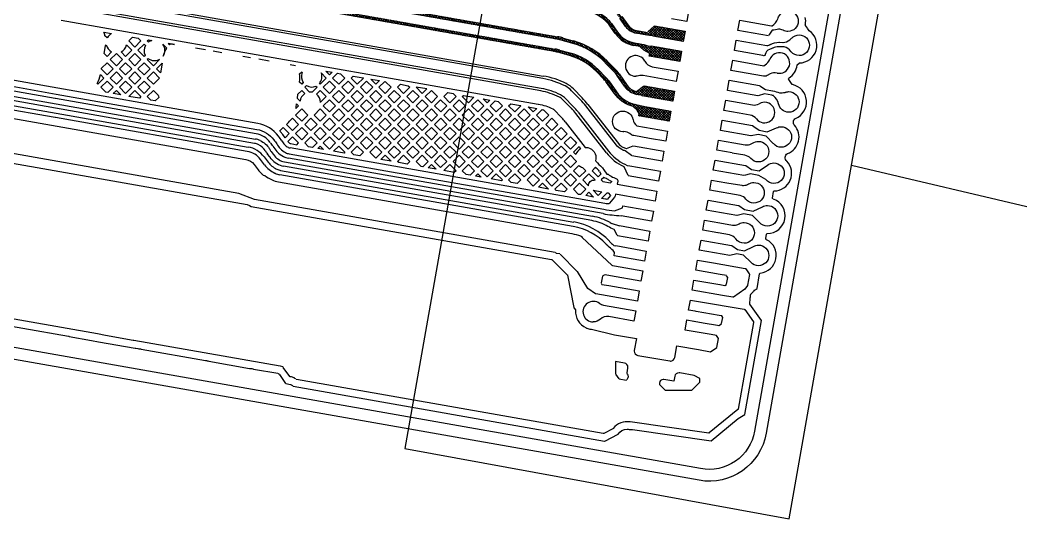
# Model space of a CAD drawing. Header units: millimetres. Extents: x 3193 to 3447, y -44 to 135.
# Drawn here: x 3348.16 to 3365.42, y 48.16 to 56.77 of the extents above; entities that cross this region are included whole.
import ezdxf

# ---------------------------------------------------------------- set-up
doc = ezdxf.new("R2010")
doc.units = ezdxf.units.MM
doc.header["$LTSCALE"] = 23.1
for name, color, linetype in [('gbr-dxf_layer0', 7, 'CONTINUOUS'), ('gbr-outline-dxf_layer1', 2, 'CONTINUOUS'), ('備註', 1, 'CONTINUOUS')]:
    doc.layers.add(name, color=color, linetype=linetype)
pattern_1 = [(135, (7962.365513, 498.26547), (0.0224506403, 0.0224506403), []), (45, (7962.365513, 498.26547), (0.0224506403, -0.0224506403), [])]

msp = doc.modelspace()

# ---------------------------------------------------------------- hatches: boundary and pattern name
at = {"layer": '備註', "linetype": 'Continuous'}
h = msp.add_hatch(dxfattribs=at)
h.set_pattern_fill('ANSI37', color=5, scale=0.01, angle=180, style=0)
h.set_pattern_definition(pattern_1)
h.paths.add_polyline_path([(3282.445, 62.289), (3282.445, 62.111), (3282.978, 62.111), (3282.978, 62.151), (3282.993, 62.16, 0.118436), (3283.002, 62.168), (3283.076, 62.245), (3283.272, 62.245, 0.168678), (3283.578, 62.351, -0.032288), (3283.638, 62.393, -0.075294), (3284.352, 62.685, -0.059653), (3284.552, 62.709), (3306.801, 62.709, -0.141633), (3311.588, 61.325), (3312.09, 61.008, 0.112619), (3322.21, 57.44), (3322.21, 57.44), (3322.802, 57.372), (3330.941, 57.372, 0.097428), (3335.654, 58.299), (3335.789, 58.346, -0.008482), (3335.831, 58.357, 0.045764), (3335.834, 58.359), (3337.49, 58.862, -0.117961), (3344.542, 59.289), (3357.926, 56.929, -0.053276), (3358.004, 56.907, -0.092314), (3358.278, 56.731, -0.051872), (3358.325, 56.677), (3358.427, 56.531, 0.198369), (3358.745, 56.328), (3358.854, 56.308, 0.195787), (3358.858, 56.3), (3358.92, 56.247), (3359.019, 56.187), (3359.011, 56.145), (3359.537, 56.052), (3359.568, 56.227), (3359.042, 56.32), (3359.042, 56.316), (3358.984, 56.318), (3358.911, 56.344), (3358.753, 56.372, -0.198537), (3358.464, 56.557), (3358.362, 56.703, 0.051995), (3358.309, 56.764, 0.092307), (3358.021, 56.948, 0.053108), (3357.934, 56.973), (3344.55, 59.333, 0.117961), (3337.477, 58.905), (3335.726, 58.374, 0.026897), (3335.645, 58.344), (3335.637, 58.341, -0.097433), (3330.941, 57.417), (3322.803, 57.417), (3322.216, 57.485, -0.112619), (3312.114, 61.047), (3311.612, 61.363, 0.141633), (3306.801, 62.754), (3284.552, 62.754, 0.059652), (3284.341, 62.729, 0.075314), (3283.614, 62.431, 0.032369), (3283.55, 62.386, -0.168476), (3283.272, 62.29), (3283.074, 62.29), (3283.044, 62.304, 0.095372), (3283.039, 62.305, 0.091209), (3283.03, 62.305, 0.128158), (3283.023, 62.304), (3282.979, 62.289), (3282.977, 62.289)])
h.paths.add_polyline_path([(3282.445, 62.461), (3282.445, 62.639), (3282.978, 62.639), (3282.978, 62.629), (3283.129, 62.509, -0.10638), (3283.132, 62.505), (3283.271, 62.505, 0.167597), (3283.416, 62.555, -0.03254), (3283.503, 62.616, -0.07534), (3284.29, 62.938, -0.059449), (3284.551, 62.969, 0), (3284.551, 62.969), (3306.801, 62.969, -0.14163), (3311.727, 61.545), (3312.229, 61.229, 0.11262), (3322.24, 57.699), (3322.815, 57.632), (3330.941, 57.632, 0.097486), (3335.557, 58.541), (3335.565, 58.544, -0.02557), (3335.663, 58.58), (3337.414, 59.111, -0.117962), (3344.588, 59.545), (3357.971, 57.186, -0.053228), (3358.102, 57.148, -0.092222), (3358.457, 56.921, -0.051821), (3358.538, 56.826), (3358.64, 56.68, 0.198471), (3358.791, 56.584), (3358.983, 56.55, -0.268286), (3358.987, 56.562), (3359.097, 56.658, 0), (3359.097, 56.658, -0.11537), (3359.102, 56.66), (3359.103, 56.665), (3359.628, 56.572), (3359.598, 56.397), (3359.072, 56.49), (3359.073, 56.495, -0.065734), (3359.07, 56.497), (3359.065, 56.5), (3359.021, 56.498), (3358.783, 56.54, -0.198477), (3358.603, 56.654), (3358.501, 56.801, 0.051773), (3358.426, 56.888, 0.092239), (3358.085, 57.106, 0.053275), (3357.963, 57.141), (3344.58, 59.501, 0.117962), (3337.427, 59.068), (3335.676, 58.537, 0.025728), (3335.582, 58.502, -0.09765), (3330.941, 57.587), (3322.814, 57.587), (3322.235, 57.654, -0.11262), (3312.205, 61.191), (3311.703, 61.507, 0.14163), (3306.801, 62.924), (3284.551, 62.924, 0.059405), (3284.301, 62.895, 0.075335), (3283.527, 62.578, 0.032531), (3283.444, 62.52, -0.167981), (3283.271, 62.46), (3283.082, 62.46), (3283.076, 62.457, -0.335125), (3283.06, 62.453), (3282.978, 62.462), (3282.978, 62.461)])
h = msp.add_hatch(dxfattribs=at)
h.set_pattern_fill('ANSI37', color=6, scale=0.01, angle=180, style=0)
h.set_pattern_definition(pattern_1)
h.paths.add_polyline_path([(3282.445, 61.061), (3282.445, 61.239), (3282.977, 61.239), (3282.989, 61.244), (3283.088, 61.244, 0), (3283.088, 61.244, -0.207116), (3283.097, 61.24), (3283.12, 61.24, 0.026582), (3283.173, 61.243, 0.170903), (3283.357, 61.331), (3283.739, 61.712, -0.19891), (3284.618, 62.076), (3306.472, 62.076, -0.141631), (3311.199, 60.71, 0.113022), (3322.759, 56.644), (3330.95, 56.644, 0.09309), (3335.854, 57.565), (3336.254, 57.721, -0.021827), (3336.327, 57.746), (3338.489, 58.377, -0.071107), (3341.653, 58.829), (3341.846, 58.829, -0.043463), (3343.864, 58.651), (3357.39, 56.265, -0.024944), (3357.466, 56.248), (3357.647, 56.197, -0.131203), (3358.131, 55.91), (3358.262, 55.776, -0.041027), (3358.313, 55.714), (3358.443, 55.527, 0.186129), (3358.759, 55.315), (3358.782, 55.306), (3358.935, 55.273), (3359.385, 55.193), (3359.354, 55.018), (3358.829, 55.111), (3358.837, 55.153), (3358.804, 55.21), (3358.802, 55.212), (3358.731, 55.275, -0.177797), (3358.407, 55.501), (3358.276, 55.689, 0.041028), (3358.23, 55.744), (3358.099, 55.878, 0.131201), (3357.635, 56.153), (3357.454, 56.204, 0.024945), (3357.383, 56.22), (3343.856, 58.607, 0.043463), (3341.846, 58.784), (3341.668, 58.784, 0.07144), (3338.502, 58.333), (3336.34, 57.703), (3335.87, 57.523, -0.09309), (3330.95, 56.599), (3322.757, 56.599, -0.113057), (3311.176, 60.672, 0.141637), (3306.472, 62.031), (3284.618, 62.031, 0.198909), (3283.771, 61.681), (3283.389, 61.299, -0.170702), (3283.179, 61.198), (3283.076, 61.195), (3282.978, 61.103), (3282.978, 61.103), (3282.978, 61.061)])
h.paths.add_polyline_path([(3282.445, 61.411), (3282.445, 61.589), (3282.978, 61.589), (3282.978, 61.577, -0.221912), (3282.988, 61.573), (3283.091, 61.455), (3283.119, 61.455, 0.026198), (3283.15, 61.457, 0.171754), (3283.205, 61.483), (3283.586, 61.865, -0.19888), (3284.617, 62.292), (3306.472, 62.292, -0.141642), (3311.314, 60.892, 0.11291), (3322.771, 56.86), (3330.949, 56.86, 0.093101), (3335.776, 57.766), (3336.176, 57.922, -0.021815), (3336.267, 57.953), (3338.429, 58.584, -0.071088), (3341.652, 59.044), (3341.846, 59.044, -0.043464), (3343.901, 58.863), (3357.429, 56.477, -0.024457), (3357.525, 56.455), (3357.705, 56.404, -0.131241), (3358.285, 56.061), (3358.416, 55.926, -0.040968), (3358.489, 55.838), (3358.62, 55.651, 0.176416), (3358.792, 55.53), (3358.91, 55.623, -0.216327), (3358.92, 55.625), (3358.921, 55.631), (3359.446, 55.538), (3359.415, 55.363), (3358.89, 55.456), (3358.891, 55.46, -0.132482), (3358.884, 55.461), (3358.856, 55.475, -0.233021), (3358.583, 55.625), (3358.452, 55.812, 0.040967), (3358.384, 55.895), (3358.253, 56.029, 0.131328), (3357.693, 56.361), (3357.512, 56.412, 0.024456), (3357.422, 56.433), (3343.894, 58.819, 0.043464), (3341.846, 58.999), (3341.652, 58.999, 0.071088), (3338.441, 58.541), (3336.279, 57.91, 0.021814), (3336.192, 57.88), (3335.792, 57.724, -0.093101), (3330.949, 56.815), (3322.77, 56.815, -0.112944), (3311.291, 60.854, 0.141648), (3306.472, 62.247), (3284.617, 62.247, 0.198881), (3283.618, 61.833), (3283.237, 61.452, -0.171314), (3283.155, 61.412), (3283.08, 61.41), (3283.074, 61.403, -0.28736), (3283.062, 61.398), (3282.978, 61.413), (3282.978, 61.411)])

# ---------------------------------------------------------------- linework, layer by layer
at = {"layer": 'gbr-dxf_layer0'}
for p, q in [((3343.147, 58.055), (3357.144, 55.588)), ((3357.138, 55.543), (3343.139, 58.011)), ((3357.421, 56.433), (3348.836, 57.947)), ((3348.844, 57.992), (3357.429, 56.477)), ((3357.382, 56.22), (3348.804, 57.734)), ((3348.812, 57.778), (3357.39, 56.265)), ((3357.175, 55.755), (3348.868, 57.22)), ((3348.875, 57.264), (3357.183, 55.8)), ((3358.538, 56.826), (3358.64, 56.68)), ((3352.26, 54.979), (3342.721, 56.661)), ((3348.867, 56.766), (3357.097, 55.315)), ((3358.425, 56.533), (3358.325, 56.677)), ((3358.362, 56.703), (3358.464, 56.557)), ((3358.603, 56.654), (3358.502, 56.8)), ((3358.987, 56.562), (3359.097, 56.658)), ((3342.704, 56.561), (3348.779, 55.489)), ((3349.601, 56.559), (3349.735, 56.535)), ((3358.941, 56.512), (3358.783, 56.54)), ((3358.791, 56.584), (3358.949, 56.556)), ((3359.017, 56.499), (3358.941, 56.512)), ((3358.949, 56.556), (3358.983, 56.55)), ((3359.065, 56.5), (3359.021, 56.498)), ((3361.067, 56.493), (3360.541, 56.586)), ((3342.921, 56.352), (3348.779, 55.319)), ((3350.822, 56.344), (3350.712, 56.363)), ((3350.758, 56.355), (3350.822, 56.343)), ((3357.693, 56.361), (3357.513, 56.412)), ((3357.525, 56.455), (3357.705, 56.404)), ((3358.754, 56.372), (3358.911, 56.344)), ((3361.306, 56.304), (3361.253, 56.306)), ((3361.255, 56.382), (3361.314, 56.38)), ((3348.766, 55.244), (3342.908, 56.277)), ((3342.928, 56.189), (3348.779, 55.158)), ((3351.638, 56.2), (3351.488, 56.226)), ((3357.635, 56.153), (3357.454, 56.204)), ((3357.467, 56.247), (3357.647, 56.197)), ((3361.458, 56.219), (3361.429, 56.249)), ((3348.765, 55.083), (3342.915, 56.114)), ((3350.511, 55.924), (3350.609, 56.022)), ((3350.609, 56.022), (3350.579, 55.856)), ((3352.453, 56.056), (3352.273, 56.088)), ((3352.91, 55.976), (3352.817, 55.992)), ((3358.384, 55.895), (3358.253, 56.029)), ((3358.287, 56.058), (3358.416, 55.926)), ((3350.579, 55.856), (3350.511, 55.924)), ((3353.429, 55.884), (3353.54, 55.864)), ((3358.23, 55.744), (3358.099, 55.878)), ((3358.131, 55.91), (3358.262, 55.776)), ((3358.583, 55.625), (3358.453, 55.812)), ((3358.49, 55.838), (3358.62, 55.651)), ((3354.205, 55.747), (3354.356, 55.721)), ((3355.171, 55.577), (3354.991, 55.609)), ((3358.406, 55.502), (3358.276, 55.688)), ((3358.313, 55.714), (3358.443, 55.527)), ((3348.779, 55.489), (3352.242, 54.879)), ((3349.895, 55.474), (3349.764, 55.497)), ((3357.821, 55.393), (3357.67, 55.546)), ((3357.703, 55.578), (3357.853, 55.424)), ((3352.229, 54.804), (3348.766, 55.414)), ((3348.779, 55.319), (3352.217, 54.713)), ((3352.987, 55.367), (3352.941, 55.413)), ((3356.145, 55.405), (3356.258, 55.385)), ((3356.922, 55.268), (3357.073, 55.241)), ((3357.667, 55.242), (3357.516, 55.396)), ((3357.548, 55.427), (3357.699, 55.273)), ((3358.443, 54.608), (3357.916, 55.283)), ((3357.952, 55.311), (3358.479, 54.636)), ((3352.203, 54.638), (3348.766, 55.244)), ((3352.077, 54.499), (3348.766, 55.083)), ((3348.779, 55.158), (3352.09, 54.574)), ((3358.273, 54.476), (3357.746, 55.151)), ((3357.782, 55.178), (3358.309, 54.503)), ((3358.618, 54.55), (3358.735, 54.595)), ((3352.367, 54.405), (3352.436, 54.313)), ((3352.464, 54.403), (3352.428, 54.451)), ((3352.532, 54.439), (3352.548, 54.421)), ((3352.798, 54.458), (3358.227, 53.5)), ((3358.245, 53.601), (3352.816, 54.558)), ((3353.393, 54.533), (3353.294, 54.551)), ((3360.439, 54.472), (3360.177, 54.518)), ((3360.662, 54.432), (3360.441, 54.471)), ((3352.375, 54.267), (3352.306, 54.359)), ((3352.489, 54.373), (3352.474, 54.391)), ((3358.019, 53.304), (3352.703, 54.242)), ((3358.214, 53.425), (3352.785, 54.383)), ((3354.557, 54.328), (3354.381, 54.359)), ((3358.645, 54.086), (3358.576, 54.234)), ((3357.699, 53.205), (3352.639, 54.097)), ((3352.652, 54.172), (3357.712, 53.28)), ((3355.333, 54.191), (3355.196, 54.216)), ((3356.11, 54.054), (3356.011, 54.072)), ((3357.274, 53.849), (3357.098, 53.88)), ((3358.05, 53.712), (3357.914, 53.736)), ((3358.042, 53.828), (3358.191, 53.802)), ((3360.58, 53.736), (3360.055, 53.828)), ((3358.37, 53.253), (3358.495, 53.216)), ((3360.196, 53.093), (3359.934, 53.139)), ((3358.295, 52.869), (3358.27, 52.895)), ((3358.326, 52.947), (3358.35, 52.921)), ((3357.77, 52.429), (3357.472, 52.727)), ((3358.202, 52.349), (3358.184, 52.231)), ((3358.248, 52.369), (3358.204, 52.35)), ((3358.343, 52.354), (3358.252, 52.37)), ((3360.366, 52.324), (3360.344, 52.354)), ((3360.345, 52.209), (3360.366, 52.324)), ((3358.184, 52.228), (3358.194, 52.204)), ((3358.195, 52.203), (3358.313, 52.184)), ((3360.232, 52.201), (3360.311, 52.187)), ((3360.315, 52.187), (3360.341, 52.205)), ((3360.276, 52.012), (3359.751, 52.105)), ((3352.645, 50.793), (3350.12, 51.239)), ((3358.43, 50.657), (3358.487, 50.576)), ((3358.627, 50.677), (3358.642, 50.76)), ((3352.866, 50.447), (3358.24, 49.499)), ((3352.915, 50.574), (3352.898, 50.583)), ((3359.185, 50.5), (3359.185, 50.478))]:
    msp.add_line(p, q, dxfattribs=at)
at = {"layer": 'gbr-dxf_layer0', "linetype": 'Continuous'}
for points in [[(3345.408, 64.976), (3348.707, 64.395, -0.189131), (3348.714, 64.39, -0.029555), (3348.734, 64.382, -0.113164), (3348.768, 64.384), (3362.215, 62.013, -0.398711), (3362.846, 61.116, -0.006908), (3362.842, 61.095), (3360.828, 49.671, -0.417529), (3359.896, 49.026), (3347.991, 51.125, -0.013645)], [(3357.389, 52.754), (3352.199, 53.67), (3351.932, 53.774), (3342.754, 55.392, 0.143732), (3339.677, 55.049, -0.100607), (3329.252, 52.93), (3323.751, 52.93, -0.15063), (3308.717, 57.564, 0.128354), (3306.11, 58.521, -0.064739), (3306.104, 58.521, -0.058104), (3306.098, 58.522, 0.023513), (3305.582, 58.546), (3285.433, 58.546), (3284.686, 58.514)], [(3361.231, 56.791, -0.342949), (3361.404, 56.925, -0.414223), (3361.581, 56.747, -0.414223), (3361.404, 56.569, -0.124827), (3361.319, 56.591)], [(3360.635, 56.75), (3361.117, 56.665, 0.008575), (3361.129, 56.666, 0.150322), (3361.23, 56.788)], [(3361.145, 53.679, -0.373328), (3361.137, 53.693), (3361.155, 53.805, -0.364819), (3361.167, 53.816, 0.647761), (3361.385, 54.331, -0.555791), (3361.396, 54.461, 0.528334), (3361.516, 54.952, -0.477183), (3361.534, 55.069, 0.736231), (3361.483, 55.651, -0.191261), (3361.475, 55.656), (3361.417, 55.739, -0.20151), (3361.415, 55.749), (3361.417, 55.76, -0.211009), (3361.423, 55.768, 0.221251), (3361.56, 55.987, -0.181739), (3361.564, 55.995), (3361.594, 56.022, -0.182778), (3361.602, 56.025, 0.727909), (3361.77, 56.582, -0.124304), (3361.748, 56.613), (3361.743, 56.627), (3361.706, 56.673, -0.216341), (3361.703, 56.684), (3361.705, 56.695, 0.093586), (3361.703, 56.808, -0.109995)], [(3348.765, 55.414), (3342.691, 56.486, 0.032961), (3341.861, 56.54, 0.10054), (3339.397, 56.04, -0.10054), (3329.399, 54.009), (3324.033, 53.995)], [(3349.735, 56.535), (3349.727, 56.526, 0.119209), (3349.667, 56.467), (3349.658, 56.458), (3349.622, 56.494, 0.037598), (3349.601, 56.559)], [(3361.316, 56.592, 0.069934), (3361.243, 56.608, -0.062382), (3361.133, 56.589), (3361.073, 56.502)], [(3361.468, 56.455, -0.203507), (3361.596, 56.509, -0.414223), (3361.774, 56.331, -0.414223), (3361.596, 56.153, -0.221793), (3361.46, 56.217)], [(3350.432, 56.412, 0.095355), (3350.37, 56.385), (3350.351, 56.404)], [(3350.614, 56.347, -0.164628), (3350.651, 56.24, -0.142065), (3350.623, 56.144)], [(3350.623, 56.144), (3350.634, 56.156, -0.073755), (3350.689, 56.278), (3350.617, 56.35)], [(3350.712, 56.363), (3350.735, 56.339, -0.008778), (3350.746, 56.351)], [(3359.042, 56.32), (3359.568, 56.227), (3359.537, 56.052), (3359.011, 56.145), (3359.019, 56.187), (3358.92, 56.247), (3358.858, 56.3, -0.195938), (3358.854, 56.308), (3358.746, 56.328)], [(3361.103, 56.346, -0.124552), (3361.246, 56.382, -0.008091), (3361.255, 56.382)], [(3361.318, 56.38, 0.18113), (3361.433, 56.424), (3361.466, 56.453)], [(3361.139, 56.279, -0.050839), (3361.085, 56.257, 0.274415), (3361.01, 56.173), (3361.006, 56.149), (3360.992, 56.151, -0.222564), (3360.971, 56.155), (3360.481, 56.241)], [(3341.848, 56.072, -0.039078), (3342.738, 56.002), (3352.053, 54.361, -0.188818), (3352.194, 54.275), (3352.263, 54.183, 0.040127), (3352.327, 54.111, -0.073342), (3352.332, 54.106, -0.073634), (3352.338, 54.101, 0.006355), (3352.349, 54.091)], [(3350.562, 56.086, -0.131699), (3350.473, 56.062, -0.164614), (3350.365, 56.098), (3350.351, 56.084)], [(3358.936, 56.055, 0.236302), (3359.061, 55.961), (3359.507, 55.883), (3359.476, 55.708), (3358.903, 55.808, 0.111104), (3358.827, 55.804, -0.071044), (3358.777, 55.797)], [(3360.42, 55.897), (3360.451, 56.072), (3360.985, 55.977), (3361.009, 55.99, 0.183234), (3361.089, 56.085)], [(3361.217, 55.851, 0.182129), (3361.094, 55.835), (3361.043, 55.806, -0.17132), (3360.984, 55.797), (3360.42, 55.897)], [(3358.62, 55.651, 0.176409), (3358.792, 55.53), (3358.91, 55.623, -0.216395), (3358.92, 55.625)], [(3360.915, 55.633, -0.092045), (3360.919, 55.632), (3361.018, 55.565), (3361.139, 55.543)], [(3352.941, 55.413), (3352.951, 55.487), (3353.015, 55.551), (3353.07, 55.496, 0.226768), (3352.987, 55.367)], [(3358.802, 55.212), (3358.731, 55.275, -0.177798), (3358.407, 55.501)], [(3358.891, 55.46, -0.132313), (3358.884, 55.461), (3358.856, 55.475, -0.042704), (3358.796, 55.482)], [(3361.14, 55.543, -0.054325), (3361.255, 55.51, 0.088398), (3361.353, 55.518)], [(3361.356, 55.519, -0.089801), (3361.418, 55.53, -0.414223), (3361.596, 55.352, -0.414223), (3361.418, 55.175, -0.363084), (3361.243, 55.321)], [(3330.851, 52.812, 0.08538), (3339.721, 54.888, -0.137068), (3342.567, 55.254), (3352.077, 53.58), (3352.117, 53.564), (3352.141, 53.551)], [(3352.916, 55.24, 0.012033), (3352.921, 55.264), (3352.928, 55.318)], [(3357.098, 55.315, -0.07023), (3357.347, 55.233, -0.087404), (3357.358, 55.226), (3357.501, 55.08)], [(3360.298, 55.207), (3360.329, 55.382), (3360.789, 55.301, 0.177923), (3360.908, 55.322)], [(3358.377, 55.017, -0.414223), (3358.555, 55.195, -0.362189), (3358.73, 55.049)], [(3360.858, 55.061, 0.182994), (3360.752, 55.125), (3360.56, 55.161), (3360.298, 55.207)], [(3357.563, 55.008), (3357.907, 54.569, -0.011038), (3357.914, 54.569, -0.414223), (3358.092, 54.391, -0.072252), (3358.085, 54.341), (3358.091, 54.333)], [(3358.564, 54.839, -0.013127), (3358.555, 54.839, -0.414223), (3358.377, 55.017)], [(3358.799, 54.941), (3359.325, 54.849), (3359.294, 54.674), (3359.014, 54.723), (3358.743, 54.771, -0.035938), (3358.73, 54.774, -0.073537), (3358.707, 54.785), (3358.675, 54.808)], [(3360.794, 54.944, -0.096584), (3360.798, 54.942), (3360.909, 54.863), (3361.046, 54.835), (3361.206, 54.905)], [(3361.208, 54.906, -0.117826), (3361.288, 54.925, -0.414223), (3361.466, 54.748, -0.414223), (3361.288, 54.57, -0.221447), (3361.152, 54.633)], [(3352.242, 54.879, -0.194304), (3352.535, 54.696, -0.041376), (3352.585, 54.628)], [(3358.675, 54.808, 0.153856), (3358.574, 54.84, 0.013891), (3358.565, 54.839)], [(3352.299, 54.687, -0.147573), (3352.455, 54.548, 0.016411), (3352.488, 54.498)], [(3352.776, 54.668, 0.090781), (3352.816, 54.637, 0.071679), (3352.829, 54.633)], [(3358.709, 54.427, -0.12608), (3358.703, 54.43), (3358.598, 54.509, -0.063001), (3358.54, 54.529, -0.05542), (3358.535, 54.531, -0.105312), (3358.443, 54.608)], [(3360.177, 54.518), (3360.207, 54.693), (3360.472, 54.646), (3360.668, 54.612, 0.038547), (3360.694, 54.61, 0.150717), (3360.793, 54.64, -0.154088), (3360.895, 54.672, -0.414223), (3361.073, 54.495, -0.414223), (3360.895, 54.317, -0.215454), (3360.762, 54.377, 0.167292), (3360.662, 54.432)], [(3352.489, 54.496), (3352.524, 54.449, 0.003564), (3352.532, 54.44)], [(3352.548, 54.421, 0.165106), (3352.717, 54.317), (3358.033, 53.379)], [(3358.155, 54.151), (3358.143, 54.168, -0.025495), (3358.083, 54.225), (3358.024, 54.166)], [(3358.091, 54.333, 0.051655), (3358.196, 54.224, -0.06746), (3358.203, 54.216), (3358.216, 54.197, -0.037115), (3358.219, 54.193, 0.014078), (3358.227, 54.181)], [(3360.672, 54.255, -0.091983), (3360.676, 54.253), (3360.775, 54.186), (3360.908, 54.162), (3361.049, 54.261)], [(3361.051, 54.262, -0.168812), (3361.161, 54.3, -0.414223), (3361.339, 54.122, -0.414223), (3361.161, 53.945, -0.233543), (3361.02, 54.014)], [(3352.352, 54.089), (3352.372, 54.086, -0.131216), (3352.378, 54.083, 0.062694), (3352.504, 54.007, 0.063896), (3352.616, 53.972), (3357.677, 53.08, -0.043057), (3357.826, 53.04, -0.090246), (3357.835, 53.037, -0.20712), (3357.843, 53.031), (3357.854, 53.016), (3358.366, 52.536, -0.086227), (3358.372, 52.53)], [(3358.024, 54.166), (3358.13, 54.06), (3358.182, 54.113), (3358.166, 54.136, -0.011302), (3358.157, 54.148)], [(3358.314, 54.005, -0.025168), (3358.271, 54.033), (3358.249, 54.037, -0.169009), (3358.227, 54.05), (3358.184, 54.006)], [(3358.228, 54.18), (3358.278, 54.109), (3358.294, 54.106, -0.116346), (3358.31, 54.099, 0.030778), (3358.354, 54.07)], [(3358.356, 54.069, 0.036187), (3358.444, 54.027, -0.357144), (3358.467, 53.985), (3358.459, 53.935), (3358.878, 53.861), (3359.142, 53.814), (3359.111, 53.639), (3358.586, 53.732)], [(3357.864, 54.006), (3357.965, 53.905, -0.505977), (3358.069, 54.004)], [(3360.606, 53.914, 0.041737), (3360.635, 53.912, 0.136319), (3360.725, 53.937)], [(3360.726, 53.937, -0.135461), (3360.817, 53.962, -0.414223), (3360.995, 53.784, -0.414223), (3360.817, 53.607, -0.230122), (3360.677, 53.674)], [(3358.586, 53.732), (3358.428, 53.76), (3358.422, 53.728, -0.133795), (3358.414, 53.71), (3358.327, 53.606, -0.263355), (3358.292, 53.593, -0.005483), (3358.245, 53.601)], [(3352.143, 53.55), (3357.325, 52.636, -0.159256), (3357.332, 52.633), (3357.594, 52.371, -0.227426), (3357.6, 52.361), (3357.71, 51.804, -0.081307), (3357.712, 51.796)], [(3358.227, 53.5, 0.018413), (3358.409, 53.475), (3358.55, 53.528), (3358.556, 53.562), (3359.082, 53.47), (3359.051, 53.295), (3358.525, 53.387)], [(3360.55, 53.565, -0.092142), (3360.555, 53.563), (3360.654, 53.497), (3360.804, 53.47), (3360.963, 53.544)], [(3360.963, 53.544, -0.126203), (3361.049, 53.566, -0.414223), (3361.227, 53.388, -0.414223), (3361.049, 53.21, -0.215572), (3360.915, 53.271)], [(3361.033, 52.978, -0.43393), (3361.022, 52.994), (3361.035, 53.071, -0.369906), (3361.047, 53.082, 0.84047), (3361.154, 53.675)], [(3358.465, 53.048, -0.201636), (3358.458, 53.055), (3358.403, 53.151, -0.020781), (3358.298, 53.204)], [(3360.227, 53.268), (3360.448, 53.229, 0.040462), (3360.476, 53.227, 0.126992), (3360.561, 53.249)], [(3360.561, 53.249, -0.125864), (3360.647, 53.271, -0.414223), (3360.825, 53.093, -0.414223), (3360.647, 52.915, -0.239611), (3360.503, 52.988)], [(3360.503, 52.989, 0.19303), (3360.393, 53.058), (3360.202, 53.092)], [(3358.435, 52.873), (3358.96, 52.78), (3358.929, 52.605), (3358.404, 52.698), (3358.414, 52.755), (3358.389, 52.79, -0.058365), (3358.295, 52.869)], [(3358.35, 52.921, 0.037446), (3358.4, 52.875), (3358.434, 52.87)], [(3360.429, 52.876, -0.091983), (3360.433, 52.874), (3360.532, 52.807), (3360.651, 52.786), (3360.81, 52.86)], [(3360.81, 52.86, -0.126374), (3360.896, 52.882, -0.414223), (3361.074, 52.704, -0.414223), (3360.896, 52.527, -0.215583), (3360.763, 52.587)], [(3360.835, 52.109), (3360.87, 52.134), (3360.915, 52.389, -0.340181), (3360.926, 52.4, 0.747797), (3361.036, 52.976)], [(3357.469, 52.729), (3357.409, 52.739, -0.158697), (3357.402, 52.743), (3357.392, 52.753)], [(3360.121, 52.576), (3360.666, 52.48, -0.201326), (3360.674, 52.475), (3360.736, 52.386, -0.201973), (3360.738, 52.376), (3360.706, 52.19, -0.113119), (3360.703, 52.185), (3360.66, 52.124, -0.088577), (3360.657, 52.121), (3360.462, 51.984, -0.20115), (3360.452, 51.982), (3360.277, 52.013)], [(3358.282, 52.009), (3358.091, 52.04, -0.113521), (3358.086, 52.042), (3357.954, 52.132, -0.10963), (3357.95, 52.135), (3357.771, 52.428)], [(3350.114, 51.238, -0.084462), (3350.11, 51.238), (3349.628, 51.323), (3349.492, 51.351), (3345.662, 52.027)], [(3358.244, 49.5), (3358.474, 49.618, -0.267986), (3358.628, 49.707, -0.054245), (3358.666, 49.703, -0.075373), (3358.72, 49.699), (3360.081, 49.503), (3360.545, 49.888), (3360.658, 49.957), (3360.945, 51.581), (3360.747, 51.864, -0.184972), (3360.744, 51.872), (3360.753, 51.957, -0.043233), (3360.756, 51.988), (3360.76, 52.027, -0.171606), (3360.764, 52.035), (3360.788, 52.06, -0.064574), (3360.819, 52.093), (3360.833, 52.108)], [(3345.627, 51.897), (3345.652, 51.899), (3345.825, 51.868, -0.01984), (3345.838, 51.866), (3348.993, 51.309, -0.014304), (3349.003, 51.308), (3349.389, 51.239), (3349.511, 51.214), (3350.143, 51.103)], [(3359.8, 51.741), (3359.69, 51.76), (3359.721, 51.935), (3359.862, 51.911), (3360.648, 51.775, -0.20997), (3360.657, 51.769), (3360.807, 51.556, -0.200987), (3360.809, 51.546), (3360.545, 50.052, -0.192733), (3360.54, 50.044), (3360.047, 49.641, -0.213889), (3360.037, 49.638), (3358.68, 49.831, 0.273395), (3358.389, 49.72, -0.160636), (3358.383, 49.715), (3358.226, 49.634, -0.168343), (3358.218, 49.633), (3352.926, 50.566, -0.155851), (3352.919, 50.57)], [(3358.154, 51.875, 0.055712), (3358.22, 51.845), (3358.777, 51.747), (3358.747, 51.572), (3358.313, 51.648, 0.228101), (3358.167, 51.605, -0.19118), (3358.045, 51.557)], [(3357.713, 51.794), (3357.737, 51.765, -0.197587), (3357.74, 51.756, 0.316281), (3357.922, 51.454, -0.053678), (3357.927, 51.453, -0.055668), (3357.932, 51.45, 0.062946), (3358.006, 51.431, -0.063225), (3358.013, 51.43), (3358.413, 51.335)], [(3358.413, 51.336), (3358.789, 51.269), (3358.753, 51.066, 0.040594), (3358.752, 51.054)], [(3350.148, 51.103, -0.069761), (3350.152, 51.103), (3350.191, 51.096, -0.079751), (3350.246, 51.086), (3351.356, 50.891, -0.079503), (3351.412, 50.881), (3352.117, 50.756)], [(3358.815, 50.98), (3359.365, 50.883, 0.040348), (3359.377, 50.882, 0.363866), (3359.451, 50.944)], [(3352.894, 50.585, -0.070223), (3352.888, 50.588, -0.068887), (3352.882, 50.592, 0.064239), (3352.826, 50.61), (3352.816, 50.611, -0.199653), (3352.808, 50.617), (3352.698, 50.773)], [(3358.642, 50.76, 0.043856), (3358.643, 50.773, 0.363961), (3358.581, 50.847)], [(3352.121, 50.756, -0.093365), (3352.185, 50.744), (3352.605, 50.67)], [(3352.608, 50.669, -0.233172), (3352.617, 50.664), (3352.624, 50.655)], [(3352.627, 50.651, -0.064545), (3352.63, 50.649), (3352.736, 50.497)], [(3358.625, 50.562, 0.234961), (3358.65, 50.614, 0.185987), (3358.634, 50.657, -0.218806), (3358.628, 50.677)], [(3359.784, 50.635), (3359.536, 50.679, 0.038977), (3359.525, 50.68, 0.361087), (3359.451, 50.619), (3359.436, 50.534), (3359.261, 50.565)], [(3352.739, 50.494, -0.018688), (3352.74, 50.493), (3352.82, 50.479), (3352.828, 50.476)], [(3352.834, 50.472, -0.133315), (3352.845, 50.465, -0.057549), (3352.862, 50.449)], [(3359.259, 50.565, 0.030691), (3359.251, 50.565, 0.40287), (3359.185, 50.502)]]:
    msp.add_lwpolyline(points, format="xyb", dxfattribs=at)
for points in [[(3359.427, 56.963), (3359.689, 56.917), (3359.658, 56.742), (3359.396, 56.788)], [(3359.102, 56.66), (3359.103, 56.665), (3359.628, 56.572), (3359.598, 56.397), (3359.072, 56.49)], [(3360.541, 56.586), (3360.572, 56.761), (3360.634, 56.75)], [(3350.351, 56.404), (3350.37, 56.423), (3350.432, 56.412)], [(3358.915, 56.343), (3358.984, 56.318), (3359.042, 56.316)], [(3360.481, 56.241), (3360.511, 56.416), (3361.037, 56.324)], [(3351.358, 56.249), (3351.357, 56.249), (3351.186, 56.279), (3351.186, 56.279)], [(3352.134, 56.112), (3352.133, 56.112), (3352.001, 56.136)], [(3350.351, 56.084), (3350.457, 55.978), (3350.563, 56.084)], [(3349.486, 55.671), (3349.498, 55.659), (3349.604, 55.765), (3349.543, 55.826)], [(3353.353, 55.852), (3353.44, 55.765), (3353.335, 55.659), (3353.322, 55.671)], [(3353.54, 55.864), (3353.494, 55.818), (3353.429, 55.884)], [(3354.356, 55.721), (3354.294, 55.659), (3354.205, 55.747)], [(3354.987, 55.605), (3355.093, 55.499), (3355.171, 55.577)], [(3358.921, 55.631), (3359.446, 55.538), (3359.415, 55.363), (3358.89, 55.456)], [(3360.359, 55.552), (3360.39, 55.727), (3360.915, 55.634)], [(3349.764, 55.497), (3349.818, 55.551), (3349.895, 55.474)], [(3353.27, 55.486), (3353.335, 55.551), (3353.44, 55.445), (3353.341, 55.346)], [(3355.786, 55.445), (3355.806, 55.465), (3355.986, 55.433)], [(3355.986, 55.433), (3355.892, 55.339), (3355.786, 55.445)], [(3360.884, 55.46), (3360.884, 55.459), (3360.359, 55.552)], [(3361.126, 55.468), (3361, 55.49), (3360.889, 55.46)], [(3352.928, 55.318), (3352.961, 55.285), (3352.916, 55.24)], [(3356.258, 55.385), (3356.212, 55.339), (3356.145, 55.405)], [(3357.073, 55.241), (3357.011, 55.179), (3356.922, 55.268)], [(3358.763, 55.313), (3358.782, 55.306), (3358.935, 55.273)], [(3358.935, 55.273), (3359.385, 55.193), (3359.354, 55.018), (3358.829, 55.111), (3358.837, 55.153), (3358.804, 55.21)], [(3360.238, 54.862), (3360.268, 55.038), (3360.794, 54.945)], [(3352.829, 54.633), (3352.93, 54.615), (3352.961, 54.646), (3352.855, 54.752), (3352.774, 54.67)], [(3360.763, 54.771), (3360.763, 54.77), (3360.238, 54.862)], [(3361.151, 54.634), (3361.03, 54.761), (3360.892, 54.789), (3360.767, 54.77)], [(3353.294, 54.551), (3353.335, 54.592), (3353.393, 54.533)], [(3358.739, 54.597), (3359.264, 54.504), (3359.233, 54.329), (3358.708, 54.422)], [(3354.381, 54.359), (3354.453, 54.432), (3354.557, 54.328)], [(3355.196, 54.216), (3355.253, 54.272), (3355.333, 54.191)], [(3358.59, 54.277), (3358.632, 54.257), (3358.677, 54.249)], [(3358.678, 54.252), (3359.203, 54.159), (3359.172, 53.984), (3358.647, 54.077)], [(3360.116, 54.173), (3360.147, 54.348), (3360.672, 54.256)], [(3356.011, 54.072), (3356.052, 54.112), (3356.11, 54.054)], [(3358.073, 54.003), (3358.076, 54.006), (3357.97, 54.112), (3357.864, 54.006)], [(3360.641, 54.081), (3360.641, 54.081), (3360.116, 54.173)], [(3361.019, 54.015), (3360.903, 54.086), (3360.758, 54.112), (3360.646, 54.082)], [(3357.098, 53.88), (3357.171, 53.952), (3357.274, 53.849)], [(3358.184, 54.006), (3358.211, 53.979), (3358.345, 53.955), (3358.367, 53.977)], [(3360.055, 53.828), (3360.086, 54.004), (3360.348, 53.957), (3360.605, 53.914)], [(3357.914, 53.736), (3357.97, 53.793), (3358.05, 53.712)], [(3358.191, 53.802), (3358.13, 53.74), (3358.042, 53.828)], [(3359.994, 53.484), (3360.025, 53.659), (3360.551, 53.566)], [(3360.52, 53.392), (3360.52, 53.391), (3359.994, 53.484)], [(3360.915, 53.271), (3360.791, 53.395), (3360.641, 53.421), (3360.525, 53.392)], [(3358.495, 53.218), (3359.021, 53.125), (3358.99, 52.95), (3358.464, 53.043)], [(3359.934, 53.139), (3359.964, 53.314), (3360.227, 53.268)], [(3359.873, 52.794), (3359.904, 52.97), (3360.429, 52.877)], [(3360.398, 52.703), (3360.398, 52.702), (3359.873, 52.794)], [(3360.762, 52.587), (3360.638, 52.711), (3360.519, 52.732), (3360.403, 52.703)], [(3358.375, 52.528), (3358.411, 52.522), (3358.899, 52.436), (3358.868, 52.261), (3358.343, 52.353)], [(3360.341, 52.356), (3360.233, 52.376), (3359.812, 52.45), (3359.843, 52.625), (3360.117, 52.577)], [(3358.313, 52.184), (3358.838, 52.091), (3358.808, 51.916), (3358.282, 52.009)], [(3359.751, 52.105), (3359.782, 52.28), (3360.23, 52.201)], [(3360.216, 51.668), (3359.821, 51.737), (3359.8, 51.741)], [(3360.259, 51.528), (3360.278, 51.635), (3360.26, 51.66), (3360.216, 51.668)], [(3359.862, 51.08), (3360.066, 51.041), (3360.177, 51.118), (3360.203, 51.272), (3360.169, 51.321), (3360.078, 51.337), (3359.63, 51.416), (3359.661, 51.591), (3359.782, 51.569)], [(3359.783, 51.569), (3359.941, 51.541), (3360.186, 51.498)], [(3360.186, 51.498), (3360.213, 51.493), (3360.257, 51.525)], [(3359.451, 50.945), (3359.487, 51.146), (3359.862, 51.08)], [(3352.693, 50.78), (3352.689, 50.782), (3352.651, 50.791)], [(3358.581, 50.847), (3358.429, 50.874), (3358.429, 50.661)], [(3359.185, 50.478), (3359.283, 50.381), (3359.744, 50.381), (3359.881, 50.518), (3359.882, 50.578), (3359.786, 50.634)], [(3358.489, 50.576), (3358.612, 50.552), (3358.621, 50.559)]]:
    msp.add_lwpolyline(points, dxfattribs=at)
for points in [[(3350.031, 56.404), (3350.099, 56.471), (3350.193, 56.455), (3350.243, 56.404), (3350.137, 56.298)], [(3349.712, 56.084), (3349.818, 56.19), (3349.924, 56.084), (3349.818, 55.978)], [(3350.031, 56.084), (3350.137, 56.19), (3350.243, 56.084), (3350.137, 55.978)], [(3349.559, 55.918), (3349.562, 55.934), (3349.658, 56.03), (3349.764, 55.924), (3349.658, 55.819)], [(3349.872, 55.924), (3349.978, 56.03), (3350.084, 55.925), (3349.978, 55.819)], [(3350.191, 55.925), (3350.297, 56.03), (3350.403, 55.924), (3350.297, 55.819)], [(3349.712, 55.765), (3349.818, 55.871), (3349.924, 55.765), (3349.818, 55.659)], [(3350.031, 55.765), (3350.137, 55.871), (3350.243, 55.765), (3350.137, 55.659)], [(3350.351, 55.765), (3350.457, 55.871), (3350.563, 55.765), (3350.457, 55.659)], [(3353.548, 55.765), (3353.632, 55.848), (3353.686, 55.839), (3353.76, 55.765), (3353.654, 55.659)], [(3353.868, 55.765), (3353.904, 55.8), (3354.074, 55.77), (3354.08, 55.765), (3353.974, 55.659)], [(3349.552, 55.605), (3349.658, 55.711), (3349.764, 55.605), (3349.672, 55.513), (3349.638, 55.519)], [(3349.872, 55.605), (3349.978, 55.711), (3350.084, 55.605), (3349.978, 55.499)], [(3350.191, 55.605), (3350.297, 55.711), (3350.403, 55.605), (3350.297, 55.499)], [(3353.388, 55.605), (3353.494, 55.711), (3353.6, 55.605), (3353.494, 55.499)], [(3353.708, 55.605), (3353.814, 55.711), (3353.92, 55.605), (3353.814, 55.499)], [(3354.028, 55.605), (3354.134, 55.711), (3354.24, 55.605), (3354.134, 55.499)], [(3354.347, 55.605), (3354.447, 55.704), (3354.462, 55.702), (3354.559, 55.605), (3354.453, 55.499)], [(3354.667, 55.605), (3354.719, 55.657), (3354.85, 55.633), (3354.879, 55.605), (3354.773, 55.499)], [(3350.035, 55.449), (3350.137, 55.551), (3350.243, 55.445), (3350.216, 55.417)], [(3353.548, 55.445), (3353.654, 55.551), (3353.76, 55.445), (3353.654, 55.339)], [(3353.868, 55.445), (3353.974, 55.551), (3354.08, 55.445), (3353.974, 55.339)], [(3354.188, 55.445), (3354.294, 55.551), (3354.399, 55.445), (3354.294, 55.339)], [(3354.507, 55.445), (3354.613, 55.551), (3354.719, 55.445), (3354.613, 55.339)], [(3354.827, 55.445), (3354.933, 55.551), (3355.039, 55.445), (3354.933, 55.339)], [(3355.147, 55.445), (3355.253, 55.551), (3355.359, 55.445), (3355.253, 55.339)], [(3355.466, 55.445), (3355.534, 55.513), (3355.627, 55.497), (3355.678, 55.445), (3355.572, 55.339)], [(3353.388, 55.285), (3353.494, 55.391), (3353.6, 55.285), (3353.494, 55.179)], [(3353.708, 55.285), (3353.814, 55.391), (3353.92, 55.285), (3353.814, 55.179)], [(3354.028, 55.285), (3354.134, 55.391), (3354.24, 55.285), (3354.134, 55.179)], [(3354.347, 55.285), (3354.453, 55.391), (3354.559, 55.285), (3354.453, 55.179)], [(3354.667, 55.285), (3354.773, 55.391), (3354.879, 55.285), (3354.773, 55.179)], [(3354.987, 55.285), (3355.093, 55.391), (3355.199, 55.285), (3355.093, 55.179)], [(3355.307, 55.285), (3355.412, 55.391), (3355.518, 55.285), (3355.413, 55.179)], [(3355.626, 55.285), (3355.732, 55.391), (3355.838, 55.285), (3355.732, 55.179)], [(3355.946, 55.285), (3356.052, 55.391), (3356.158, 55.285), (3356.052, 55.179)], [(3356.266, 55.285), (3356.35, 55.369), (3356.403, 55.36), (3356.478, 55.285), (3356.371, 55.179)], [(3356.585, 55.285), (3356.621, 55.321), (3356.791, 55.291), (3356.797, 55.285), (3356.691, 55.179)], [(3352.909, 55.125), (3353.015, 55.231), (3353.121, 55.125), (3353.015, 55.019)], [(3353.228, 55.125), (3353.334, 55.231), (3353.44, 55.125), (3353.334, 55.019)], [(3353.548, 55.125), (3353.654, 55.231), (3353.76, 55.125), (3353.654, 55.019)], [(3353.868, 55.125), (3353.974, 55.231), (3354.08, 55.125), (3353.974, 55.019)], [(3354.188, 55.125), (3354.294, 55.231), (3354.4, 55.125), (3354.294, 55.019)], [(3354.507, 55.125), (3354.613, 55.231), (3354.719, 55.125), (3354.613, 55.019)], [(3354.827, 55.125), (3354.933, 55.231), (3355.039, 55.125), (3354.933, 55.019)], [(3355.147, 55.125), (3355.253, 55.231), (3355.359, 55.125), (3355.253, 55.019)], [(3355.466, 55.125), (3355.572, 55.231), (3355.678, 55.125), (3355.572, 55.019)], [(3355.786, 55.125), (3355.892, 55.231), (3355.998, 55.125), (3355.892, 55.019)], [(3356.106, 55.125), (3356.212, 55.231), (3356.318, 55.125), (3356.212, 55.019)], [(3356.425, 55.125), (3356.531, 55.231), (3356.637, 55.125), (3356.531, 55.019)], [(3356.745, 55.125), (3356.851, 55.231), (3356.957, 55.125), (3356.851, 55.019)], [(3352.909, 54.806), (3353.015, 54.912), (3353.121, 54.806), (3353.015, 54.7)], [(3353.069, 54.965), (3353.175, 55.071), (3353.281, 54.965), (3353.175, 54.859)], [(3353.229, 54.806), (3353.334, 54.911), (3353.44, 54.805), (3353.335, 54.7)], [(3353.388, 54.965), (3353.494, 55.071), (3353.6, 54.965), (3353.494, 54.859)], [(3353.548, 54.805), (3353.654, 54.911), (3353.76, 54.806), (3353.654, 54.7)], [(3353.708, 54.965), (3353.814, 55.071), (3353.92, 54.965), (3353.814, 54.859)], [(3353.868, 54.806), (3353.974, 54.912), (3354.08, 54.806), (3353.974, 54.7)], [(3354.028, 54.965), (3354.134, 55.071), (3354.24, 54.965), (3354.134, 54.859)], [(3354.188, 54.806), (3354.294, 54.911), (3354.399, 54.806), (3354.294, 54.7)], [(3354.347, 54.965), (3354.453, 55.071), (3354.559, 54.965), (3354.453, 54.859)], [(3354.507, 54.806), (3354.613, 54.912), (3354.719, 54.806), (3354.613, 54.7)], [(3354.667, 54.965), (3354.773, 55.071), (3354.879, 54.965), (3354.773, 54.859)], [(3354.827, 54.806), (3354.933, 54.911), (3355.039, 54.806), (3354.933, 54.7)], [(3354.987, 54.965), (3355.093, 55.071), (3355.199, 54.965), (3355.093, 54.859)], [(3355.147, 54.806), (3355.253, 54.911), (3355.359, 54.806), (3355.253, 54.7)], [(3355.307, 54.965), (3355.413, 55.071), (3355.518, 54.965), (3355.412, 54.86)], [(3355.466, 54.806), (3355.572, 54.912), (3355.678, 54.806), (3355.572, 54.7)], [(3355.626, 54.965), (3355.732, 55.071), (3355.838, 54.965), (3355.732, 54.859)], [(3355.786, 54.806), (3355.892, 54.911), (3355.998, 54.806), (3355.892, 54.7)], [(3355.946, 54.965), (3356.052, 55.071), (3356.158, 54.965), (3356.052, 54.859)], [(3356.106, 54.806), (3356.212, 54.911), (3356.318, 54.806), (3356.212, 54.7)], [(3356.266, 54.965), (3356.371, 55.071), (3356.477, 54.965), (3356.371, 54.859)], [(3356.425, 54.806), (3356.531, 54.911), (3356.637, 54.805), (3356.531, 54.7)], [(3356.585, 54.965), (3356.691, 55.071), (3356.797, 54.965), (3356.691, 54.859)], [(3356.745, 54.805), (3356.851, 54.911), (3356.957, 54.806), (3356.851, 54.7)], [(3356.905, 54.965), (3357.011, 55.071), (3357.117, 54.965), (3357.011, 54.859)], [(3357.065, 54.806), (3357.171, 54.912), (3357.277, 54.806), (3357.171, 54.7)], [(3357.225, 54.965), (3357.33, 55.071), (3357.436, 54.965), (3357.331, 54.859)], [(3357.384, 54.806), (3357.49, 54.911), (3357.596, 54.805), (3357.49, 54.7)], [(3353.069, 54.646), (3353.175, 54.752), (3353.281, 54.646), (3353.202, 54.567), (3353.135, 54.579)], [(3353.388, 54.646), (3353.494, 54.752), (3353.6, 54.646), (3353.494, 54.54)], [(3353.708, 54.646), (3353.814, 54.752), (3353.92, 54.646), (3353.814, 54.54)], [(3354.028, 54.646), (3354.134, 54.752), (3354.24, 54.646), (3354.134, 54.54)], [(3354.347, 54.646), (3354.453, 54.752), (3354.559, 54.646), (3354.453, 54.54)], [(3354.667, 54.646), (3354.773, 54.752), (3354.879, 54.646), (3354.773, 54.54)], [(3354.987, 54.646), (3355.093, 54.752), (3355.199, 54.646), (3355.093, 54.54)], [(3355.306, 54.646), (3355.412, 54.752), (3355.518, 54.646), (3355.412, 54.54)], [(3355.626, 54.646), (3355.732, 54.752), (3355.838, 54.646), (3355.732, 54.54)], [(3355.946, 54.646), (3356.052, 54.752), (3356.158, 54.646), (3356.052, 54.54)], [(3356.266, 54.646), (3356.371, 54.752), (3356.478, 54.646), (3356.372, 54.54)], [(3356.585, 54.646), (3356.691, 54.752), (3356.797, 54.646), (3356.691, 54.54)], [(3356.905, 54.646), (3357.011, 54.752), (3357.117, 54.646), (3357.011, 54.54)], [(3357.225, 54.646), (3357.331, 54.752), (3357.437, 54.646), (3357.331, 54.54)], [(3357.544, 54.646), (3357.65, 54.752), (3357.728, 54.674), (3357.753, 54.642), (3357.65, 54.54)], [(3353.565, 54.503), (3353.654, 54.592), (3353.76, 54.486), (3353.746, 54.471)], [(3353.868, 54.486), (3353.974, 54.592), (3354.08, 54.486), (3354.017, 54.423), (3353.912, 54.442)], [(3354.188, 54.486), (3354.294, 54.592), (3354.4, 54.486), (3354.294, 54.38)], [(3354.507, 54.486), (3354.613, 54.592), (3354.719, 54.486), (3354.613, 54.38)], [(3354.827, 54.486), (3354.933, 54.592), (3355.039, 54.486), (3354.933, 54.38)], [(3355.147, 54.486), (3355.253, 54.592), (3355.359, 54.486), (3355.253, 54.38)], [(3355.466, 54.486), (3355.572, 54.592), (3355.678, 54.486), (3355.572, 54.38)], [(3355.786, 54.486), (3355.892, 54.592), (3355.998, 54.486), (3355.892, 54.38)], [(3356.106, 54.486), (3356.212, 54.592), (3356.318, 54.486), (3356.212, 54.38)], [(3356.425, 54.486), (3356.531, 54.592), (3356.637, 54.486), (3356.531, 54.38)], [(3356.745, 54.486), (3356.851, 54.592), (3356.957, 54.486), (3356.851, 54.38)], [(3357.065, 54.486), (3357.171, 54.592), (3357.277, 54.486), (3357.171, 54.38)], [(3357.384, 54.486), (3357.49, 54.592), (3357.596, 54.486), (3357.49, 54.38)], [(3354.667, 54.326), (3354.773, 54.432), (3354.879, 54.326), (3354.833, 54.28), (3354.688, 54.305)], [(3354.987, 54.326), (3355.093, 54.432), (3355.199, 54.326), (3355.104, 54.232), (3355.076, 54.237)], [(3355.307, 54.326), (3355.412, 54.432), (3355.518, 54.326), (3355.412, 54.22)], [(3355.626, 54.326), (3355.732, 54.432), (3355.838, 54.326), (3355.732, 54.22)], [(3355.946, 54.326), (3356.052, 54.432), (3356.158, 54.326), (3356.052, 54.22)], [(3356.266, 54.326), (3356.372, 54.432), (3356.477, 54.326), (3356.371, 54.22)], [(3356.585, 54.326), (3356.691, 54.432), (3356.797, 54.326), (3356.691, 54.22)], [(3356.905, 54.326), (3357.011, 54.432), (3357.117, 54.326), (3357.011, 54.22)], [(3357.225, 54.326), (3357.331, 54.432), (3357.437, 54.326), (3357.331, 54.22)], [(3355.468, 54.168), (3355.572, 54.272), (3355.678, 54.166), (3355.648, 54.136)], [(3355.786, 54.166), (3355.892, 54.272), (3355.998, 54.166), (3355.92, 54.088), (3355.853, 54.1)], [(3356.106, 54.166), (3356.212, 54.272), (3356.318, 54.166), (3356.212, 54.06)], [(3356.425, 54.166), (3356.531, 54.272), (3356.637, 54.166), (3356.531, 54.06)], [(3356.745, 54.166), (3356.851, 54.272), (3356.957, 54.166), (3356.851, 54.06)], [(3357.065, 54.166), (3357.171, 54.272), (3357.277, 54.166), (3357.171, 54.06)], [(3357.385, 54.166), (3357.49, 54.272), (3357.596, 54.166), (3357.49, 54.06)], [(3356.283, 54.024), (3356.371, 54.112), (3356.478, 54.006), (3356.463, 53.992)], [(3356.585, 54.006), (3356.691, 54.112), (3356.797, 54.006), (3356.735, 53.944), (3356.629, 53.963)], [(3356.905, 54.006), (3357.011, 54.112), (3357.117, 54.006), (3357.011, 53.9)], [(3357.225, 54.006), (3357.331, 54.112), (3357.437, 54.006), (3357.331, 53.9)], [(3357.544, 54.006), (3357.65, 54.112), (3357.756, 54.006), (3357.65, 53.9)], [(3357.384, 53.846), (3357.49, 53.952), (3357.597, 53.846), (3357.55, 53.8), (3357.405, 53.826)], [(3357.704, 53.846), (3357.81, 53.952), (3357.916, 53.846), (3357.822, 53.753), (3357.793, 53.758)]]:
    msp.add_lwpolyline(points, close=True, dxfattribs=at)
for points in [[(3349.607, 56.189), (3349.63, 56.322), (3349.645, 56.337, 0.223141), (3349.737, 56.217), (3349.658, 56.138)], [(3349.9, 56.216, 0.222878), (3349.993, 56.335), (3350.084, 56.244), (3349.978, 56.138)], [(3350.191, 56.244), (3350.297, 56.35), (3350.319, 56.328, 0.257624), (3350.316, 56.157), (3350.297, 56.138)], [(3352.978, 55.695), (3352.984, 55.737, 0.051842), (3352.979, 55.835), (3353.015, 55.871), (3353.025, 55.86, 0.264275), (3353.042, 55.686), (3353.015, 55.659)], [(3353.069, 55.605), (3353.098, 55.634, 0.241705), (3353.26, 55.625), (3353.281, 55.605), (3353.195, 55.519, 0.06112), (3353.152, 55.522)], [(3350.351, 55.445), (3350.457, 55.551), (3350.539, 55.469, 0.022141), (3350.548, 55.43), (3350.487, 55.369), (3350.414, 55.382)], [(3357.065, 55.125), (3357.162, 55.222, -0.007657), (3357.187, 55.215), (3357.277, 55.125), (3357.171, 55.019)], [(3352.637, 54.853), (3352.695, 54.911), (3352.801, 54.806), (3352.729, 54.733, 0.033187), (3352.674, 54.807, 0.023329)], [(3352.751, 54.963, 0.051915), (3352.823, 55.04), (3352.855, 55.071), (3352.961, 54.965), (3352.855, 54.859)], [(3357.704, 54.486), (3357.8, 54.582), (3357.827, 54.546, 0.190253), (3357.745, 54.445)], [(3357.544, 54.326), (3357.65, 54.432), (3357.745, 54.338, 0.025684), (3357.751, 54.321), (3357.65, 54.22)], [(3357.704, 54.166), (3357.796, 54.258, 0.105455), (3357.861, 54.222), (3357.916, 54.166), (3357.81, 54.06)], [(3358.186, 53.688), (3358.283, 53.786), (3358.3, 53.782), (3358.341, 53.741), (3358.282, 53.671, -0.003014), (3358.258, 53.676)]]:
    msp.add_lwpolyline(points, format="xyb", close=True, dxfattribs=at)
at = {"layer": 'gbr-dxf_layer0'}
for centre, radius, start, end in [((3357.669, 56.082), 0.89, 46.821, 67.9018), ((3357.669, 56.082), 0.935, 46.8209, 67.9019), ((3358.043, 56.48), 0.344, 34.9845, 46.8542), ((3358.043, 56.48), 0.389, 34.9837, 46.8555), ((3358.832, 56.815), 0.279, 215.0431, 259.945), ((3358.832, 56.815), 0.234, 215.046, 259.9452), ((3357.254, 55.493), 1, 74.3151, 79.913), ((3358.832, 56.815), 0.495, 215.063, 259.9415), ((3358.832, 56.815), 0.45, 215.3374, 259.94), ((3359.076, 56.508), 0.0127, 240.2987, 255.1631), ((3357.254, 55.493), 0.955, 74.3159, 79.9135), ((3357.352, 55.146), 1.262, 44.5196, 74.3127), ((3357.352, 55.146), 1.307, 44.4061, 74.3124), ((3361.002, 56.533), 0.212, 279.5239, 298.4402), ((3361.246, 56.083), 0.223, 89.9995, 118.3844), ((3361.246, 56.083), 0.223, 88.202, 89.9942), ((3361.301, 56.13), 0.175, 43.2705, 88.2384), ((3357.256, 55.492), 0.739, 74.418, 80.1257), ((3357.256, 55.492), 0.784, 74.4153, 80.1238), ((3357.352, 55.146), 1.046, 44.3984, 74.2955), ((3357.352, 55.146), 1.091, 44.3983, 74.2957), ((3358.777, 55.975), 0.178, 26.8963, 269.9986), ((3361.256, 56.024), 0.178, 257.0889, 160.1229), ((3349.092, 55.903), 0.457, 329.4885, 349.9802), ((3353.187, 55.788), 0.178, 319.1785, 21.2153), ((3356.935, 54.389), 1.432, 63.3315, 80.0484), ((3357.914, 55.437), 0.485, 34.8654, 44.2555), ((3357.914, 55.437), 0.656, 34.8312, 44.21), ((3357.914, 55.437), 0.701, 34.8307, 44.21), ((3356.935, 54.389), 1.387, 63.3318, 80.0486), ((3357.368, 55.251), 0.423, 44.2802, 63.2124), ((3357.368, 55.251), 0.468, 44.281, 63.2129), ((3357.914, 55.437), 0.44, 34.8639, 44.2537), ((3358.872, 55.826), 0.352, 214.881, 257.5371), ((3353.163, 55.344), 0.178, 0.4989, 53.1229), ((3356.936, 54.389), 1.171, 63.3739, 79.9974), ((3356.936, 54.389), 1.216, 63.3732, 80.0524), ((3357.367, 55.251), 0.207, 44.2451, 63.213), ((3357.367, 55.251), 0.252, 44.2406, 63.2131), ((3358.877, 55.83), 0.529, 214.9485, 257.1218), ((3361.044, 54.998), 0.477, 76.9948, 80.0121), ((3360.973, 55.248), 0.279, 15.4316, 49.6062), ((3356.904, 54.497), 1.112, 37.8348, 44.2988), ((3356.905, 54.495), 1.282, 37.9247, 44.3967), ((3356.905, 54.495), 1.327, 37.9243, 44.3965), ((3360.999, 55.169), 0.178, 217.6006, 120.7481), ((3356.904, 54.497), 1.067, 37.8341, 44.2978), ((3352.163, 54.426), 0.562, 36.5766, 80.0145), ((3356.904, 54.496), 0.835, 37.8927, 44.3267), ((3358.903, 55.079), 0.175, 190.1809, 231.5921), ((3352.162, 54.426), 0.384, 35.9146, 79.972), ((3352.146, 54.361), 0.616, 31.3085, 40.2558), ((3352.013, 54.138), 0.443, 37.0277, 80.0018), ((3352.159, 54.386), 0.256, 65.1717, 79.987), ((3352.159, 54.386), 0.332, 65.1657, 79.9972), ((3352.146, 54.36), 0.285, 31.4144, 64.9893), ((3352.146, 54.36), 0.437, 31.4003, 41.0382), ((3353.031, 54.899), 0.598, 211.3122, 222.2492), ((3353.031, 54.899), 0.522, 211.3135, 222.2495), ((3353.031, 54.899), 0.42, 211.6093, 222.2036), ((3352.88, 54.763), 0.217, 222.456, 243.2376), ((3352.837, 54.679), 0.123, 243.5787, 260.0002), ((3358.67, 54.785), 0.243, 218.0036, 241.0114), ((3358.65, 54.747), 0.199, 242.1129, 259.903), ((3352.013, 54.138), 0.367, 37.0276, 80.0018), ((3353.243, 55.031), 1.001, 211.4887, 215.2535), ((3353.247, 55.027), 1.001, 218.5914, 219.3929), ((3352.88, 54.763), 0.395, 222.3676, 243.2631), ((3352.88, 54.763), 0.319, 222.368, 243.2629), ((3352.837, 54.679), 0.301, 243.4294, 260.07), ((3352.837, 54.679), 0.225, 243.4316, 260.0665), ((3358.93, 54.988), 0.833, 218.0018, 244.4193), ((3358.93, 54.988), 0.788, 218.0028, 244.4195), ((3352.743, 54.544), 0.461, 217.0124, 245.3013), ((3352.743, 54.544), 0.384, 217.0181, 245.3023), ((3352.786, 54.619), 0.386, 219.7809, 257.3864), ((3352.697, 54.429), 0.337, 245.4842, 260.0311), ((3352.697, 54.429), 0.261, 245.493, 260.0224), ((3358.691, 54.653), 0.749, 239.9978, 244.37), ((3360.539, 53.568), 0.175, 37.9108, 76.0287), ((3357.866, 52.434), 0.96, 60.6978, 79.9774), ((3358.659, 55.951), 2.565, 260.0013, 267.0122), ((3357.52, 52.195), 1.026, 43.0674, 79.9747), ((3357.52, 52.195), 1.103, 43.0671, 79.9755), ((3357.866, 52.434), 0.884, 60.6977, 79.9767), ((3358.989, 54.434), 1.334, 240.704, 242.1708), ((3358.045, 51.734), 0.178, 52.2081, 270), ((3358.827, 51.054), 0.075, 180.005, 260.0113)]:
    msp.add_arc(centre, radius, start, end, dxfattribs=at)
at = {"layer": 'gbr-outline-dxf_layer1', "linetype": 'Continuous'}
msp.add_lwpolyline([(3279.866, 56.05), (3279.866, 67.65, -0.414215), (3280.866, 68.65), (3305.736, 68.65, -0.152268), (3314.317, 65.975, 0.152268), (3323.751, 63.034), (3329.251, 63.034, 0.101585), (3335.791, 64.376, -0.145892), (3344.362, 65.368), (3362.231, 62.217, -0.414233), (3363.042, 61.059), (3361.028, 49.635, -0.414154), (3359.87, 48.824), (3342.147, 51.949, 0.144694), (3341.02, 51.821, -0.100411), (3329.251, 49.434), (3323.751, 49.434, -0.151026), (3306.71, 54.701, 0.151038), (3305.581, 55.05), (3280.866, 55.05, -0.414215)], format="xyb", close=True, dxfattribs=at)
at = {"layer": '備註'}
msp.add_line((3362.5, 54.262), (3370.654, 52.339), dxfattribs=at)
msp.add_lwpolyline([(3363.887, 62.126), (3357.26, 63.342), (3354.797, 49.372), (3361.424, 48.157)], close=True, dxfattribs=at)

doc.saveas('drawing.dxf')
